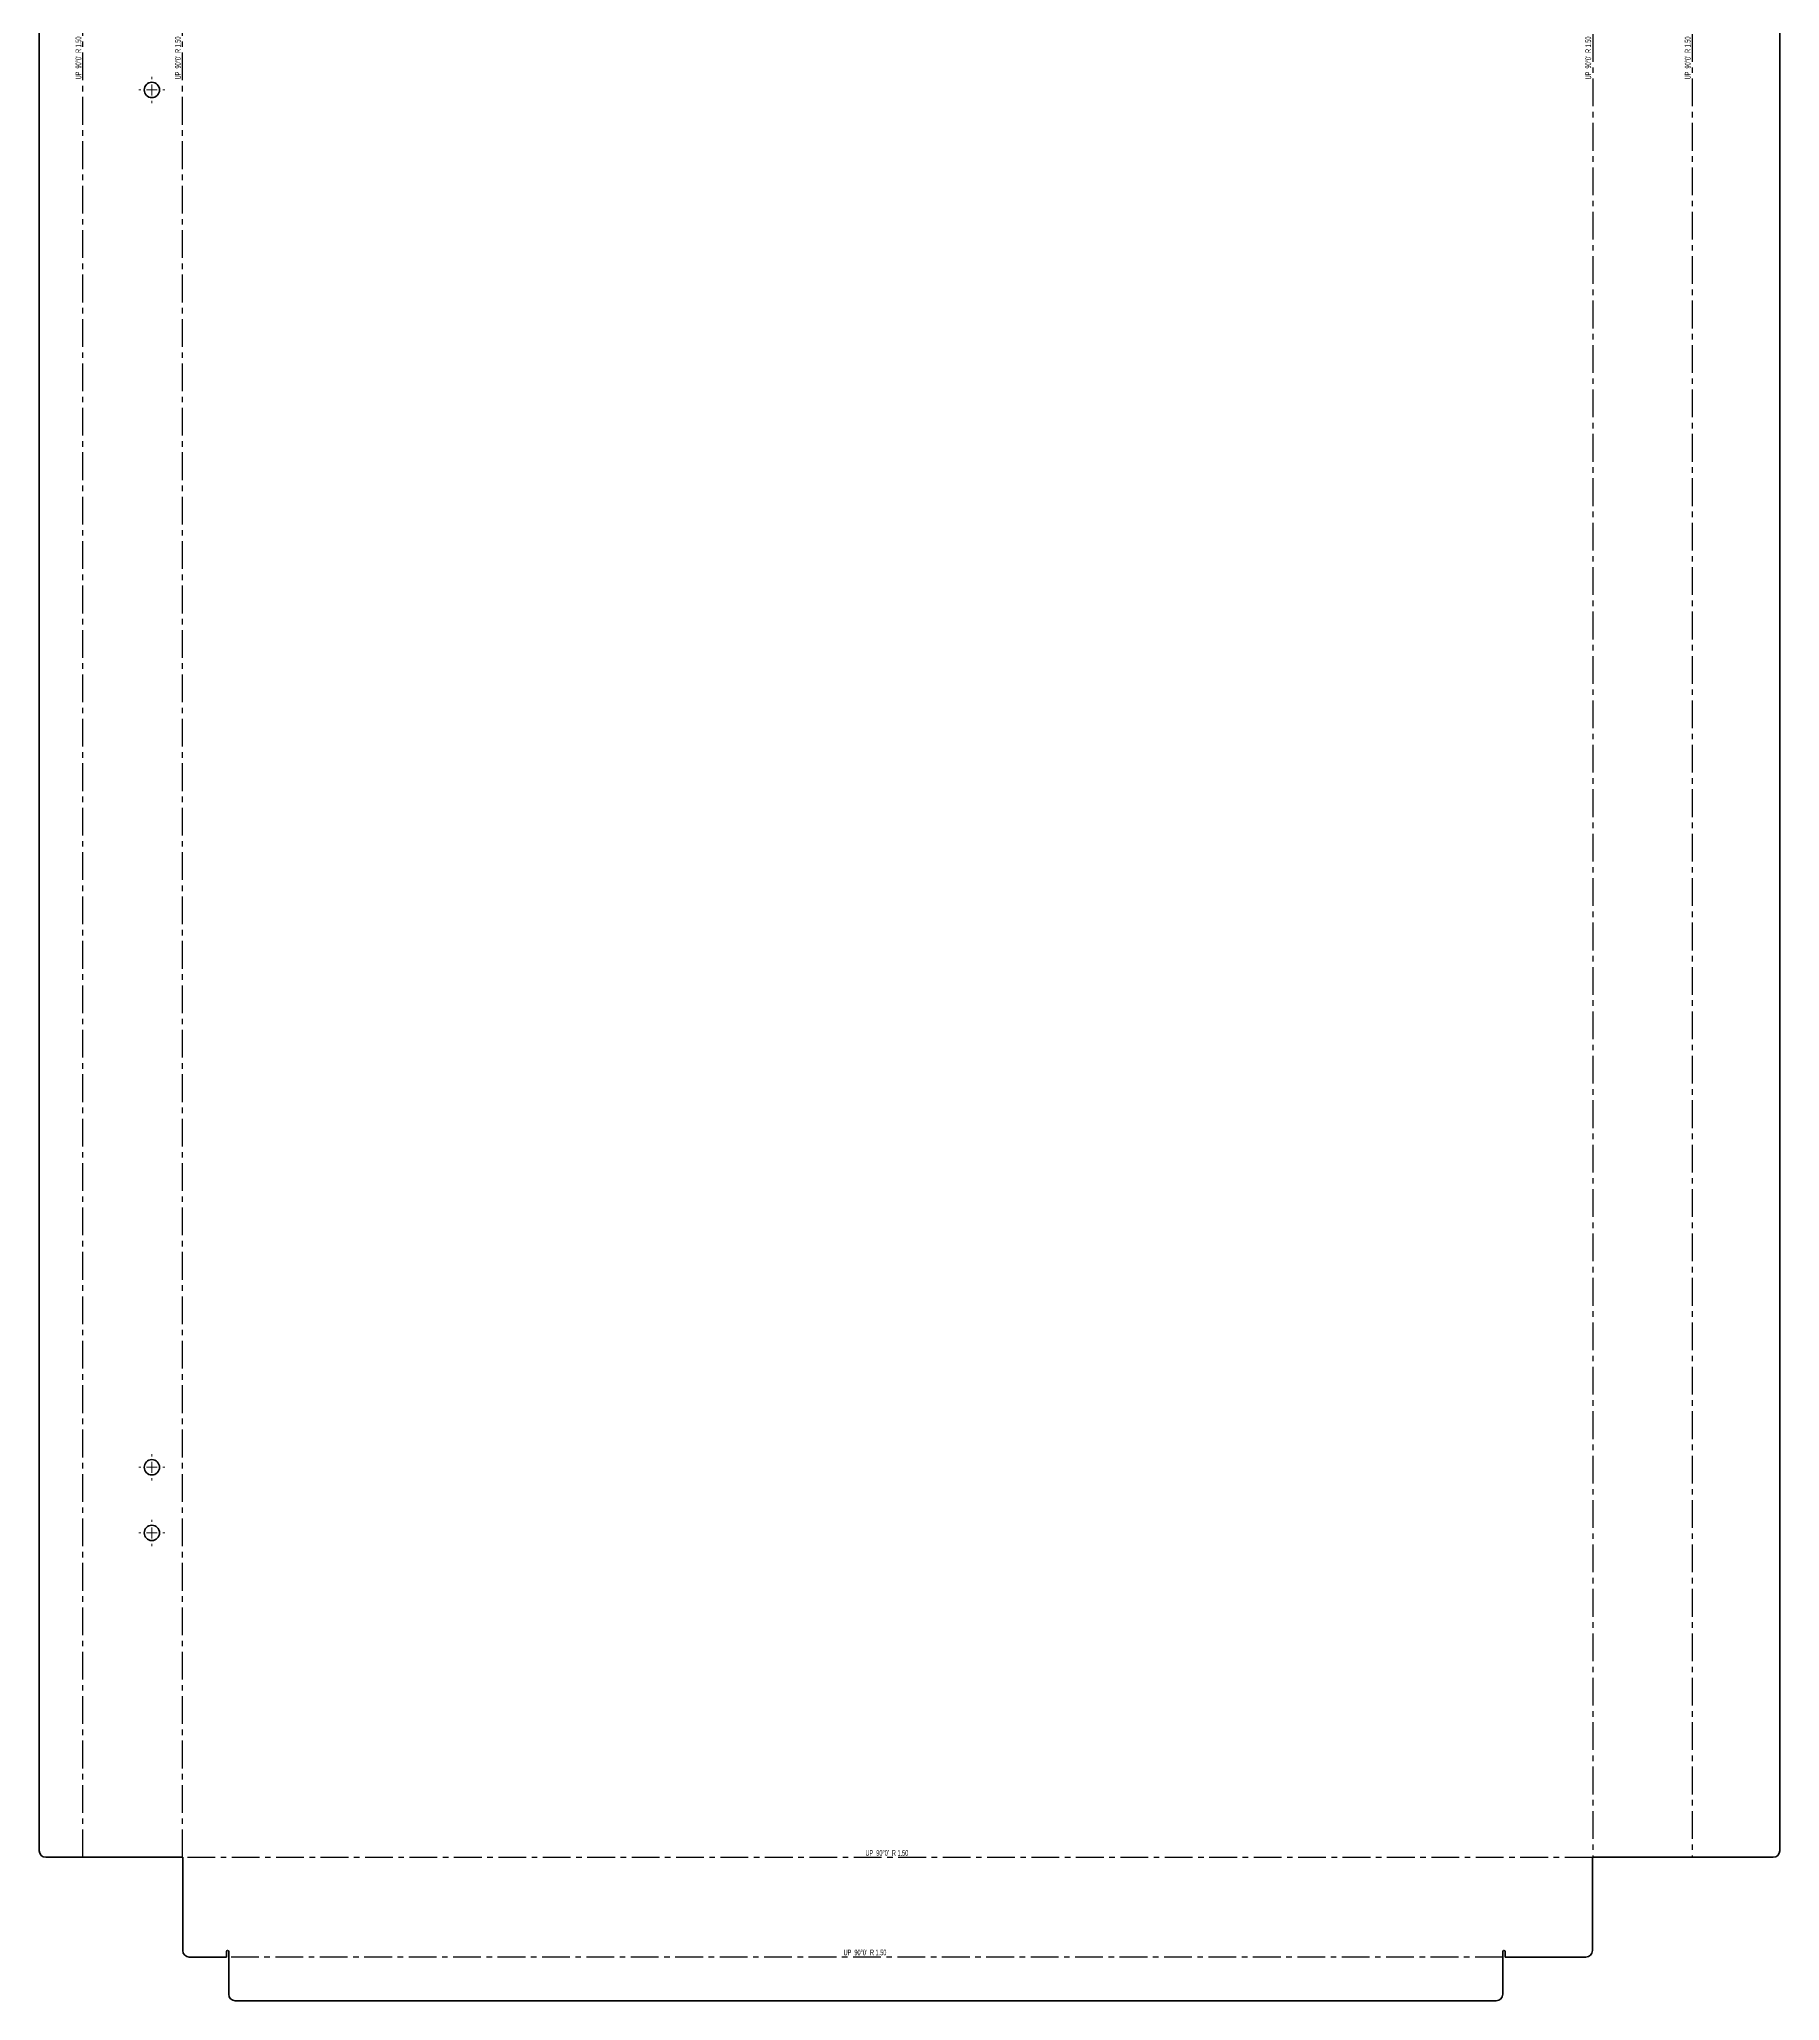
# Model space of a CAD drawing. Header units: millimetres. Extents: x -3387 to -12, y -998 to 1029.
# Drawn here: x -808 to -12, y -749 to 149 of the extents above; entities that cross this region are included whole.
import ezdxf

# ---------------------------------------------------------------- set-up
doc = ezdxf.new("R2010")
doc.units = ezdxf.units.MM
doc.linetypes.add('CENTERX2', pattern=[20.32, 12.7, -2.54, 2.54, -2.54])
doc.styles.add('SLDTEXTSTYLE1', font='TXT', dxfattribs={"width": 0.574118})

# ---------------------------------------------------------------- blocks, each defined once
blk = doc.blocks.new('SW_CENTERMARKSYMBOL_0')
at = {"color": 0, "linetype": 'Continuous', "lineweight": 18}
for p, q in [((-5, 0), (-6, 0)), ((0, 0), (-2.5, 0)), ((0, 5), (0, 6)), ((0, 0), (0, 2.5)), ((0, 0), (0, -2.5)), ((0, 0), (2.5, 0)), ((5, 0), (6, 0)), ((0, -5), (0, -6))]:
    blk.add_line(p, q, dxfattribs=at)
blk = doc.blocks.new('SW_CENTERMARKSYMBOL_1')
at = {"color": 0, "linetype": 'Continuous', "lineweight": 18}
for p, q in [((-5, 0), (-6, 0)), ((0, 0), (-2.5, 0)), ((0, 5), (0, 6)), ((0, 0), (0, 2.5)), ((0, 0), (0, -2.5)), ((0, 0), (2.5, 0)), ((5, 0), (6, 0)), ((0, -5), (0, -6))]:
    blk.add_line(p, q, dxfattribs=at)
blk = doc.blocks.new('SW_CENTERMARKSYMBOL_2')
at = {"color": 0, "linetype": 'Continuous', "lineweight": 18}
for p, q in [((-5, 0), (-6, 0)), ((0, 0), (-2.5, 0)), ((0, 5), (0, 6)), ((0, 0), (0, 2.5)), ((0, 0), (0, -2.5)), ((0, 0), (2.5, 0)), ((5, 0), (6, 0)), ((0, -5), (0, -6))]:
    blk.add_line(p, q, dxfattribs=at)

msp = doc.modelspace()

# ---------------------------------------------------------------- linework, layer by layer
at = {"color": 7, "linetype": 'Continuous', "lineweight": 35}
for p, q in [((-808.38, -680.03), (-808.38, 960.69)), ((-12.37, 960.69), (-12.37, -680.03)), ((-742.74, -683.03), (-805.38, -683.03)), ((-742.74, -683.03), (-742.74, -725.67)), ((-15.37, -683.03), (-98.02, -683.03)), ((-98.02, -683.03), (-98.02, -725.67)), ((-722.74, -726.17), (-722.74, -728.67)), ((-721.74, -726.17), (-721.74, -745.67)), ((-139.02, -745.67), (-139.02, -726.17)), ((-138.02, -728.67), (-138.02, -726.17)), ((-722.74, -728.67), (-739.74, -728.67)), ((-101.02, -728.67), (-138.02, -728.67)), ((-718.74, -748.67), (-142.02, -748.67))]:
    msp.add_line(p, q, dxfattribs=at)
at = {"color": 7, "linetype": 'CENTERX2'}
for p, q in [((-788.38, -683.03), (-788.38, 963.69)), ((-742.88, -683.03), (-742.88, 963.69)), ((-97.88, 963.69), (-97.88, -683.03)), ((-52.37, 963.69), (-52.37, -683.03)), ((-98.02, -683.17), (-742.74, -683.17)), ((-139.02, -728.67), (-721.74, -728.67))]:
    msp.add_line(p, q, dxfattribs=at)
at = {"color": 7, "linetype": 'Continuous', "lineweight": 35}
for centre in [(-756.88, 125.33), (-756.88, -504.67), (-756.88, -534.67)]:
    msp.add_circle(centre, 3.5, dxfattribs=at)
for centre, radius, start, end in [((-805.38, -680.03), 3, 180, 270), ((-15.37, -680.03), 3, 270, 0), ((-739.74, -725.67), 3, 180, 270), ((-722.24, -726.17), 0.5, 0, 180), ((-138.52, -726.17), 0.5, 0, 180), ((-101.02, -725.67), 3, 270, 0), ((-718.74, -745.67), 3, 180, 270), ((-142.02, -745.67), 3, 270, 0)]:
    msp.add_arc(centre, radius, start, end, dxfattribs=at)

# ---------------------------------------------------------------- block references
at = {"color": 7, "linetype": 'Continuous', "lineweight": 18}
for name, p in [('SW_CENTERMARKSYMBOL_2', (-756.88, 125.33)), ('SW_CENTERMARKSYMBOL_1', (-756.88, -504.67)), ('SW_CENTERMARKSYMBOL_0', (-756.88, -534.67))]:
    msp.add_blockref(name, p, dxfattribs=at)

# ---------------------------------------------------------------- texts
at = {"color": 7, "linetype": 'Continuous', "lineweight": 18, "char_height": 2.6458, "attachment_point": 2, "rotation": 90, "style": 'SLDTEXTSTYLE1'}
for insert in [(-791.79, 139.98), (-746.29, 139.98), (-101.29, 139.98), (-55.79, 139.98)]:
    msp.add_mtext("UP  90°0'  R 1.50", dxfattribs=dict(at, insert=insert))
at = {"color": 7, "linetype": 'Continuous', "lineweight": 18, "char_height": 2.6458, "attachment_point": 2, "style": 'SLDTEXTSTYLE1'}
for insert in [(-420.73, -679.75), (-430.73, -725.26)]:
    msp.add_mtext("UP  90°0'  R 1.50", dxfattribs=dict(at, insert=insert))

doc.saveas('drawing.dxf')
